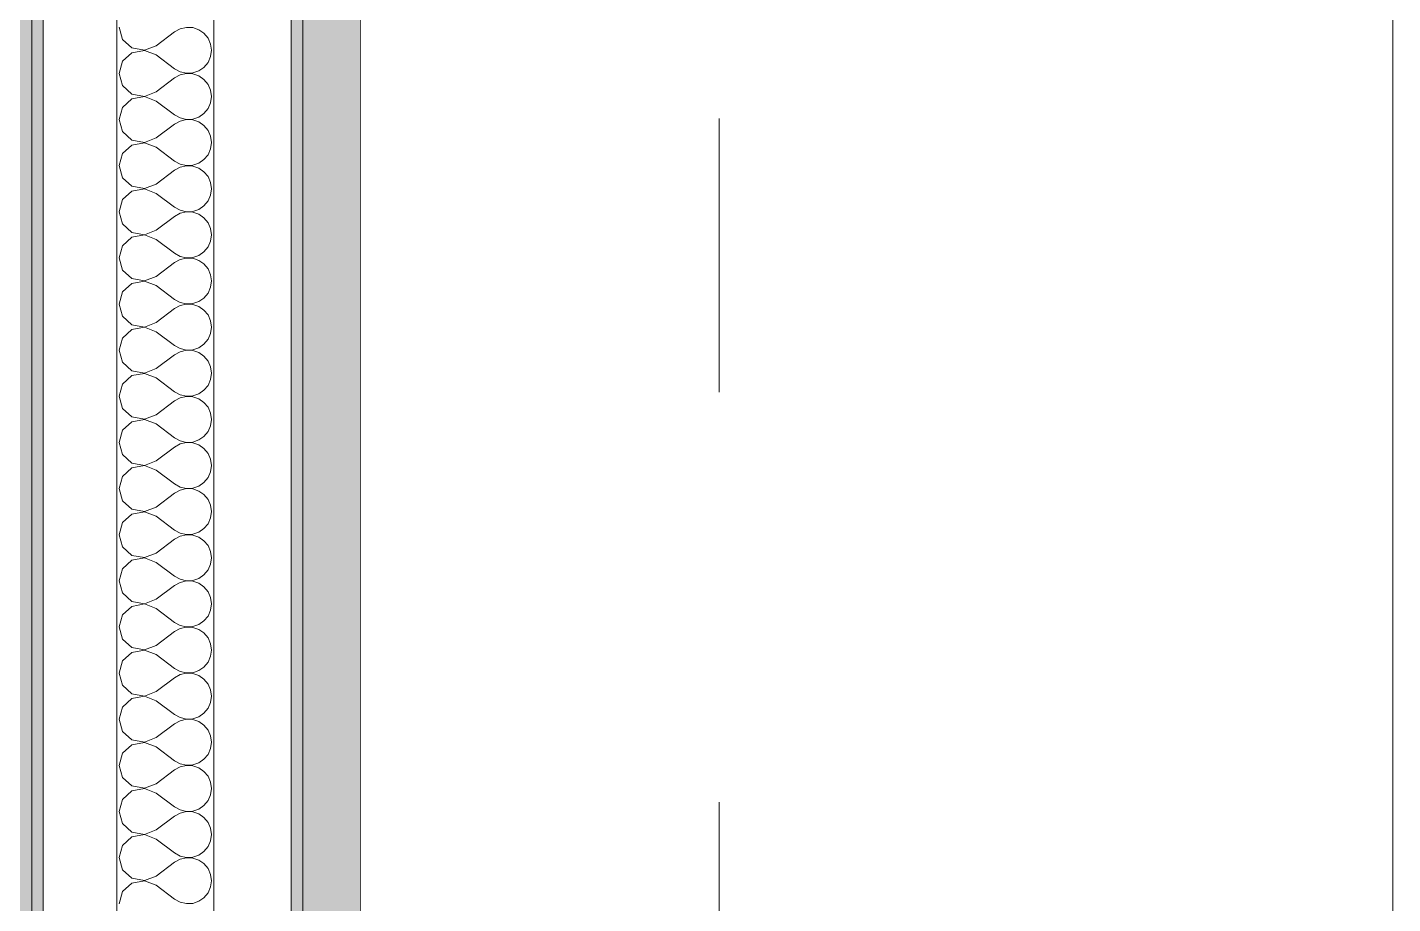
# Model space of a CAD drawing. Header units: millimetres. Extents: x -48147 to 1436659, y -488302 to 18123.
# Drawn here: x 1419576 to 1419928.4, y -477964.9 to -477738.8 of the extents above; entities that cross this region are included whole.
import ezdxf
from ezdxf.enums import TextEntityAlignment as Align

# ---------------------------------------------------------------- set-up
doc = ezdxf.new("R2010")
doc.units = ezdxf.units.MM
doc.header["$MEASUREMENT"] = 0
doc.linetypes.add('Double Dashed', pattern=[546.805537, 264.583325, -105.833328, 70.555556, -105.833328])
doc.linetypes.add('Wipeout_Contour', pattern=[1000, 0, -1000])
for name, color, linetype in [('A-25-M_Wall_Int', 7, 'Continuous'), ('New_A-15-MG_Structural_Grid_Phase_2', 7, 'Continuous'), ('New_A-25-M_Wall_Int', 7, 'Continuous')]:
    doc.layers.add(name, color=color, linetype=linetype)
doc.layers.add('A-25-M_Wall_Int_Pen_No__87', color=8, linetype='Continuous', lineweight=20)
doc.layers.add('New_A-25-M_Wall_Int_Pen_No__1', color=7, linetype='Continuous', lineweight=13)
doc.layers.add('New_A-15-MG_Structural_Grid_Phase_2_Pen_No__222', color=7, linetype='Continuous', lineweight=13, true_color=0x65af33)
doc.layers.add('New_A-25-M_Wall_Int_Pen_No__107', color=7, linetype='Continuous', lineweight=15, true_color=0xa6a6a6)
doc.styles.add('GENERATED_STYLE_2', font='')
doc.styles.get('GENERATED_STYLE_2').set_extended_font_data('Swis721 BT')

# ---------------------------------------------------------------- blocks, each defined once
blk = doc.blocks.new('*X360', base_point=(1424163.9, -483032.8))
at = {"layer": 'New_A-25-M_Wall_Int_Pen_No__107', "linetype": 'Continuous'}
for p, q in [((1419599.71, -477738.75), (1419600.6, -477741.88)), ((1419615.44, -477739.15), (1419614, -477739.94)), ((1419617.04, -477738.77), (1419615.44, -477739.15)), ((1419618.68, -477738.85), (1419617.04, -477738.77)), ((1419620.23, -477739.38), (1419618.68, -477738.85)), ((1419600.6, -477741.88), (1419603, -477744.07)), ((1419609.24, -477743.51), (1419614, -477739.94)), ((1419621.59, -477740.31), (1419620.23, -477739.38)), ((1419622.63, -477741.57), (1419621.59, -477740.31)), ((1419623.3, -477743.08), (1419622.63, -477741.57)), ((1419603, -477745.33), (1419600.6, -477747.52)), ((1419603, -477744.07), (1419606.2, -477744.68)), ((1419606.2, -477744.73), (1419603, -477745.33)), ((1419606.2, -477744.68), (1419609.24, -477743.51)), ((1419609.24, -477745.89), (1419606.2, -477744.73)), ((1419609.24, -477745.89), (1419614, -477749.46)), ((1419623.52, -477744.7), (1419623.3, -477743.08)), ((1419623.3, -477746.33), (1419623.52, -477744.7)), ((1419600.6, -477747.52), (1419599.71, -477750.65)), ((1419614, -477749.46), (1419615.44, -477750.26)), ((1419620.23, -477750.03), (1419621.59, -477749.1)), ((1419621.59, -477749.1), (1419622.63, -477747.83)), ((1419622.63, -477747.83), (1419623.3, -477746.33)), ((1419599.71, -477750.65), (1419600.6, -477753.78)), ((1419609.24, -477755.42), (1419614, -477751.84)), ((1419615.44, -477751.05), (1419614, -477751.84)), ((1419615.44, -477750.26), (1419617.04, -477750.63)), ((1419617.04, -477750.68), (1419615.44, -477751.05)), ((1419617.04, -477750.63), (1419618.68, -477750.55)), ((1419618.68, -477750.76), (1419617.04, -477750.68)), ((1419618.68, -477750.55), (1419620.23, -477750.03)), ((1419620.23, -477751.28), (1419618.68, -477750.76)), ((1419621.59, -477752.21), (1419620.23, -477751.28)), ((1419622.63, -477753.48), (1419621.59, -477752.21)), ((1419600.6, -477753.78), (1419603, -477755.98)), ((1419603, -477755.98), (1419606.2, -477756.58)), ((1419606.2, -477756.63), (1419603, -477757.23)), ((1419606.2, -477756.58), (1419609.24, -477755.42)), ((1419609.24, -477757.8), (1419606.2, -477756.63)), ((1419623.3, -477754.98), (1419622.63, -477753.48)), ((1419623.52, -477756.61), (1419623.3, -477754.98)), ((1419623.3, -477758.23), (1419623.52, -477756.61)), ((1419600.6, -477759.43), (1419599.71, -477762.56)), ((1419603, -477757.23), (1419600.6, -477759.43)), ((1419609.24, -477757.8), (1419614, -477761.37)), ((1419621.59, -477761), (1419622.63, -477759.74)), ((1419622.63, -477759.74), (1419623.3, -477758.23)), ((1419599.71, -477762.56), (1419600.6, -477765.69)), ((1419609.24, -477767.32), (1419614, -477763.75)), ((1419614, -477761.37), (1419615.44, -477762.16)), ((1419615.44, -477762.95), (1419614, -477763.75)), ((1419615.44, -477762.16), (1419617.04, -477762.53)), ((1419617.04, -477762.58), (1419615.44, -477762.95)), ((1419617.04, -477762.53), (1419618.68, -477762.46)), ((1419618.68, -477762.66), (1419617.04, -477762.58)), ((1419618.68, -477762.46), (1419620.23, -477761.93)), ((1419620.23, -477763.19), (1419618.68, -477762.66)), ((1419620.23, -477761.93), (1419621.59, -477761)), ((1419621.59, -477764.12), (1419620.23, -477763.19)), ((1419600.6, -477765.69), (1419603, -477767.88)), ((1419606.2, -477768.49), (1419609.24, -477767.32)), ((1419622.63, -477765.38), (1419621.59, -477764.12)), ((1419623.3, -477766.88), (1419622.63, -477765.38)), ((1419623.52, -477768.51), (1419623.3, -477766.88)), ((1419603, -477769.14), (1419600.6, -477771.33)), ((1419603, -477767.88), (1419606.2, -477768.49)), ((1419606.2, -477768.54), (1419603, -477769.14)), ((1419609.24, -477769.7), (1419606.2, -477768.54)), ((1419609.24, -477769.7), (1419614, -477773.27)), ((1419622.63, -477771.64), (1419623.3, -477770.14)), ((1419623.3, -477770.14), (1419623.52, -477768.51)), ((1419600.6, -477771.33), (1419599.71, -477774.46)), ((1419614, -477773.27), (1419615.44, -477774.07)), ((1419615.44, -477774.07), (1419617.04, -477774.44)), ((1419617.04, -477774.44), (1419618.68, -477774.36)), ((1419618.68, -477774.36), (1419620.23, -477773.84)), ((1419620.23, -477773.84), (1419621.59, -477772.91)), ((1419621.59, -477772.91), (1419622.63, -477771.64)), ((1419599.71, -477774.46), (1419600.6, -477777.59)), ((1419600.6, -477777.59), (1419603, -477779.79)), ((1419609.24, -477779.23), (1419614, -477775.65)), ((1419615.44, -477774.86), (1419614, -477775.65)), ((1419617.04, -477774.49), (1419615.44, -477774.86)), ((1419618.68, -477774.57), (1419617.04, -477774.49)), ((1419620.23, -477775.09), (1419618.68, -477774.57)), ((1419621.59, -477776.02), (1419620.23, -477775.09)), ((1419622.63, -477777.29), (1419621.59, -477776.02)), ((1419623.3, -477778.79), (1419622.63, -477777.29)), ((1419603, -477781.04), (1419600.6, -477783.24)), ((1419603, -477779.79), (1419606.2, -477780.39)), ((1419606.2, -477780.44), (1419603, -477781.04)), ((1419606.2, -477780.39), (1419609.24, -477779.23)), ((1419609.24, -477781.61), (1419606.2, -477780.44)), ((1419623.52, -477780.42), (1419623.3, -477778.79)), ((1419623.3, -477782.04), (1419623.52, -477780.42)), ((1419600.6, -477783.24), (1419599.71, -477786.37)), ((1419609.24, -477781.61), (1419614, -477785.18)), ((1419620.23, -477785.74), (1419621.59, -477784.81)), ((1419621.59, -477784.81), (1419622.63, -477783.55)), ((1419622.63, -477783.55), (1419623.3, -477782.04)), ((1419599.71, -477786.37), (1419600.6, -477789.5)), ((1419609.24, -477791.13), (1419614, -477787.56)), ((1419614, -477785.18), (1419615.44, -477785.97)), ((1419615.44, -477786.76), (1419614, -477787.56)), ((1419615.44, -477785.97), (1419617.04, -477786.34)), ((1419617.04, -477786.39), (1419615.44, -477786.76)), ((1419617.04, -477786.34), (1419618.68, -477786.26)), ((1419618.68, -477786.47), (1419617.04, -477786.39)), ((1419618.68, -477786.26), (1419620.23, -477785.74)), ((1419620.23, -477787), (1419618.68, -477786.47)), ((1419621.59, -477787.93), (1419620.23, -477787)), ((1419622.63, -477789.19), (1419621.59, -477787.93)), ((1419600.6, -477789.5), (1419603, -477791.69)), ((1419603, -477791.69), (1419606.2, -477792.3)), ((1419606.2, -477792.3), (1419609.24, -477791.13)), ((1419623.3, -477790.69), (1419622.63, -477789.19)), ((1419623.52, -477792.32), (1419623.3, -477790.69)), ((1419600.6, -477795.14), (1419599.71, -477798.27)), ((1419603, -477792.95), (1419600.6, -477795.14)), ((1419606.2, -477792.34), (1419603, -477792.95)), ((1419609.24, -477793.51), (1419606.2, -477792.34)), ((1419609.24, -477793.51), (1419614, -477797.08)), ((1419621.59, -477796.71), (1419622.63, -477795.45)), ((1419622.63, -477795.45), (1419623.3, -477793.95)), ((1419623.3, -477793.95), (1419623.52, -477792.32)), ((1419599.71, -477798.27), (1419600.6, -477801.4)), ((1419614, -477797.08), (1419615.44, -477797.88)), ((1419615.44, -477798.67), (1419614, -477799.46)), ((1419615.44, -477797.88), (1419617.04, -477798.25)), ((1419617.04, -477798.3), (1419615.44, -477798.67)), ((1419617.04, -477798.25), (1419618.68, -477798.17)), ((1419618.68, -477798.38), (1419617.04, -477798.3)), ((1419618.68, -477798.17), (1419620.23, -477797.64)), ((1419620.23, -477798.9), (1419618.68, -477798.38)), ((1419620.23, -477797.64), (1419621.59, -477796.71)), ((1419621.59, -477799.83), (1419620.23, -477798.9)), ((1419600.6, -477801.4), (1419603, -477803.6)), ((1419609.24, -477803.04), (1419614, -477799.46)), ((1419622.63, -477801.1), (1419621.59, -477799.83)), ((1419623.3, -477802.6), (1419622.63, -477801.1)), ((1419603, -477804.85), (1419600.6, -477807.05)), ((1419603, -477803.6), (1419606.2, -477804.2)), ((1419606.2, -477804.25), (1419603, -477804.85)), ((1419606.2, -477804.2), (1419609.24, -477803.04)), ((1419609.24, -477805.42), (1419606.2, -477804.25)), ((1419609.24, -477805.42), (1419614, -477808.99)), ((1419622.63, -477807.35), (1419623.3, -477805.85)), ((1419623.52, -477804.23), (1419623.3, -477802.6)), ((1419623.3, -477805.85), (1419623.52, -477804.23)), ((1419600.6, -477807.05), (1419599.71, -477810.18)), ((1419614, -477808.99), (1419615.44, -477809.78)), ((1419618.68, -477810.07), (1419620.23, -477809.55)), ((1419620.23, -477809.55), (1419621.59, -477808.62)), ((1419621.59, -477808.62), (1419622.63, -477807.35)), ((1419599.71, -477810.18), (1419600.6, -477813.31)), ((1419609.24, -477814.94), (1419614, -477811.37)), ((1419615.44, -477810.57), (1419614, -477811.37)), ((1419615.44, -477809.78), (1419617.04, -477810.15)), ((1419617.04, -477810.2), (1419615.44, -477810.57)), ((1419617.04, -477810.15), (1419618.68, -477810.07)), ((1419618.68, -477810.28), (1419617.04, -477810.2)), ((1419620.23, -477810.81), (1419618.68, -477810.28)), ((1419621.59, -477811.74), (1419620.23, -477810.81)), ((1419622.63, -477813), (1419621.59, -477811.74)), ((1419623.3, -477814.5), (1419622.63, -477813)), ((1419600.6, -477813.31), (1419603, -477815.5)), ((1419603, -477815.5), (1419606.2, -477816.11)), ((1419606.2, -477816.15), (1419603, -477816.76)), ((1419606.2, -477816.11), (1419609.24, -477814.94)), ((1419609.24, -477817.32), (1419606.2, -477816.15)), ((1419623.52, -477816.13), (1419623.3, -477814.5)), ((1419623.3, -477817.76), (1419623.52, -477816.13)), ((1419600.6, -477818.95), (1419599.71, -477822.08)), ((1419603, -477816.76), (1419600.6, -477818.95)), ((1419609.24, -477817.32), (1419614, -477820.89)), ((1419621.59, -477820.52), (1419622.63, -477819.26)), ((1419622.63, -477819.26), (1419623.3, -477817.76)), ((1419599.71, -477822.08), (1419600.6, -477825.21)), ((1419609.24, -477826.84), (1419614, -477823.27)), ((1419614, -477820.89), (1419615.44, -477821.69)), ((1419615.44, -477822.48), (1419614, -477823.27)), ((1419615.44, -477821.69), (1419617.04, -477822.06)), ((1419617.04, -477822.11), (1419615.44, -477822.48)), ((1419617.04, -477822.06), (1419618.68, -477821.98)), ((1419618.68, -477822.19), (1419617.04, -477822.11)), ((1419618.68, -477821.98), (1419620.23, -477821.45)), ((1419620.23, -477822.71), (1419618.68, -477822.19)), ((1419620.23, -477821.45), (1419621.59, -477820.52)), ((1419621.59, -477823.64), (1419620.23, -477822.71)), ((1419622.63, -477824.91), (1419621.59, -477823.64)), ((1419600.6, -477825.21), (1419603, -477827.41)), ((1419606.2, -477828.01), (1419609.24, -477826.84)), ((1419623.3, -477826.41), (1419622.63, -477824.91)), ((1419623.52, -477828.04), (1419623.3, -477826.41)), ((1419603, -477828.66), (1419600.6, -477830.86)), ((1419603, -477827.41), (1419606.2, -477828.01)), ((1419606.2, -477828.06), (1419603, -477828.66)), ((1419609.24, -477829.23), (1419606.2, -477828.06)), ((1419609.24, -477829.23), (1419614, -477832.8)), ((1419622.63, -477831.16), (1419623.3, -477829.66)), ((1419623.3, -477829.66), (1419623.52, -477828.04)), ((1419600.6, -477830.86), (1419599.71, -477833.99)), ((1419599.71, -477833.99), (1419600.6, -477837.12)), ((1419614, -477832.8), (1419615.44, -477833.59)), ((1419615.44, -477833.59), (1419617.04, -477833.96)), ((1419617.04, -477834.01), (1419615.44, -477834.38)), ((1419617.04, -477833.96), (1419618.68, -477833.88)), ((1419618.68, -477834.09), (1419617.04, -477834.01)), ((1419618.68, -477833.88), (1419620.23, -477833.36)), ((1419620.23, -477834.62), (1419618.68, -477834.09)), ((1419620.23, -477833.36), (1419621.59, -477832.43)), ((1419621.59, -477832.43), (1419622.63, -477831.16)), ((1419600.6, -477837.12), (1419603, -477839.31)), ((1419609.24, -477838.75), (1419614, -477835.18)), ((1419615.44, -477834.38), (1419614, -477835.18)), ((1419621.59, -477835.55), (1419620.23, -477834.62)), ((1419622.63, -477836.81), (1419621.59, -477835.55)), ((1419623.3, -477838.31), (1419622.63, -477836.81)), ((1419603, -477840.57), (1419600.6, -477842.76)), ((1419603, -477839.31), (1419606.2, -477839.92)), ((1419606.2, -477839.96), (1419603, -477840.57)), ((1419606.2, -477839.92), (1419609.24, -477838.75)), ((1419609.24, -477841.13), (1419606.2, -477839.96)), ((1419609.24, -477841.13), (1419614, -477844.7)), ((1419623.52, -477839.94), (1419623.3, -477838.31)), ((1419623.3, -477841.57), (1419623.52, -477839.94)), ((1419600.6, -477842.76), (1419599.71, -477845.89)), ((1419614, -477844.7), (1419615.44, -477845.5)), ((1419620.23, -477845.26), (1419621.59, -477844.33)), ((1419621.59, -477844.33), (1419622.63, -477843.07)), ((1419622.63, -477843.07), (1419623.3, -477841.57)), ((1419599.71, -477845.89), (1419600.6, -477849.02)), ((1419609.24, -477850.65), (1419614, -477847.08)), ((1419615.44, -477846.29), (1419614, -477847.08)), ((1419615.44, -477845.5), (1419617.04, -477845.87)), ((1419617.04, -477845.92), (1419615.44, -477846.29)), ((1419617.04, -477845.87), (1419618.68, -477845.79)), ((1419618.68, -477846), (1419617.04, -477845.92)), ((1419618.68, -477845.79), (1419620.23, -477845.26)), ((1419620.23, -477846.52), (1419618.68, -477846)), ((1419621.59, -477847.45), (1419620.23, -477846.52)), ((1419622.63, -477848.72), (1419621.59, -477847.45)), ((1419600.6, -477849.02), (1419603, -477851.22)), ((1419603, -477851.22), (1419606.2, -477851.82)), ((1419606.2, -477851.87), (1419603, -477852.47)), ((1419606.2, -477851.82), (1419609.24, -477850.65)), ((1419609.24, -477853.04), (1419606.2, -477851.87)), ((1419623.3, -477850.22), (1419622.63, -477848.72)), ((1419623.52, -477851.84), (1419623.3, -477850.22)), ((1419623.3, -477853.47), (1419623.52, -477851.84)), ((1419600.6, -477854.67), (1419599.71, -477857.8)), ((1419603, -477852.47), (1419600.6, -477854.67)), ((1419609.24, -477853.04), (1419614, -477856.61)), ((1419621.59, -477856.24), (1419622.63, -477854.97)), ((1419622.63, -477854.97), (1419623.3, -477853.47)), ((1419599.71, -477857.8), (1419600.6, -477860.93)), ((1419614, -477856.61), (1419615.44, -477857.4)), ((1419615.44, -477858.19), (1419614, -477858.99)), ((1419615.44, -477857.4), (1419617.04, -477857.77)), ((1419617.04, -477857.82), (1419615.44, -477858.19)), ((1419617.04, -477857.77), (1419618.68, -477857.69)), ((1419618.68, -477857.9), (1419617.04, -477857.82)), ((1419618.68, -477857.69), (1419620.23, -477857.17)), ((1419620.23, -477858.43), (1419618.68, -477857.9)), ((1419620.23, -477857.17), (1419621.59, -477856.24)), ((1419621.59, -477859.36), (1419620.23, -477858.43)), ((1419600.6, -477860.93), (1419603, -477863.12)), ((1419609.24, -477862.56), (1419614, -477858.99)), ((1419622.63, -477860.62), (1419621.59, -477859.36)), ((1419623.3, -477862.12), (1419622.63, -477860.62)), ((1419623.52, -477863.75), (1419623.3, -477862.12)), ((1419603, -477864.38), (1419600.6, -477866.57)), ((1419603, -477863.12), (1419606.2, -477863.73)), ((1419606.2, -477863.77), (1419603, -477864.38)), ((1419606.2, -477863.73), (1419609.24, -477862.56)), ((1419609.24, -477864.94), (1419606.2, -477863.77)), ((1419609.24, -477864.94), (1419614, -477868.51)), ((1419622.63, -477866.88), (1419623.3, -477865.38)), ((1419623.3, -477865.38), (1419623.52, -477863.75)), ((1419600.6, -477866.57), (1419599.71, -477869.7)), ((1419614, -477868.51), (1419615.44, -477869.31)), ((1419615.44, -477869.31), (1419617.04, -477869.68)), ((1419618.68, -477869.6), (1419620.23, -477869.07)), ((1419620.23, -477869.07), (1419621.59, -477868.14)), ((1419621.59, -477868.14), (1419622.63, -477866.88)), ((1419599.71, -477869.7), (1419600.6, -477872.83)), ((1419600.6, -477872.83), (1419603, -477875.03)), ((1419609.24, -477874.46), (1419614, -477870.89)), ((1419615.44, -477870.1), (1419614, -477870.89)), ((1419617.04, -477869.73), (1419615.44, -477870.1)), ((1419617.04, -477869.68), (1419618.68, -477869.6)), ((1419618.68, -477869.81), (1419617.04, -477869.73)), ((1419620.23, -477870.33), (1419618.68, -477869.81)), ((1419621.59, -477871.26), (1419620.23, -477870.33)), ((1419622.63, -477872.52), (1419621.59, -477871.26)), ((1419623.3, -477874.03), (1419622.63, -477872.52)), ((1419603, -477876.28), (1419600.6, -477878.48)), ((1419603, -477875.03), (1419606.2, -477875.63)), ((1419606.2, -477875.68), (1419603, -477876.28)), ((1419606.2, -477875.63), (1419609.24, -477874.46)), ((1419609.24, -477876.84), (1419606.2, -477875.68)), ((1419623.52, -477875.65), (1419623.3, -477874.03)), ((1419623.3, -477877.28), (1419623.52, -477875.65)), ((1419600.6, -477878.48), (1419599.71, -477881.61)), ((1419609.24, -477876.84), (1419614, -477880.42)), ((1419620.23, -477880.98), (1419621.59, -477880.05)), ((1419621.59, -477880.05), (1419622.63, -477878.78)), ((1419622.63, -477878.78), (1419623.3, -477877.28)), ((1419599.71, -477881.61), (1419600.6, -477884.74)), ((1419609.24, -477886.37), (1419614, -477882.8)), ((1419614, -477880.42), (1419615.44, -477881.21)), ((1419615.44, -477882), (1419614, -477882.8)), ((1419615.44, -477881.21), (1419617.04, -477881.58)), ((1419617.04, -477881.63), (1419615.44, -477882)), ((1419617.04, -477881.58), (1419618.68, -477881.5)), ((1419618.68, -477881.71), (1419617.04, -477881.63)), ((1419618.68, -477881.5), (1419620.23, -477880.98)), ((1419620.23, -477882.23), (1419618.68, -477881.71)), ((1419621.59, -477883.16), (1419620.23, -477882.23)), ((1419622.63, -477884.43), (1419621.59, -477883.16)), ((1419600.6, -477884.74), (1419603, -477886.93)), ((1419603, -477886.93), (1419606.2, -477887.53)), ((1419606.2, -477887.53), (1419609.24, -477886.37)), ((1419623.3, -477885.93), (1419622.63, -477884.43)), ((1419623.52, -477887.56), (1419623.3, -477885.93)), ((1419600.6, -477890.38), (1419599.71, -477893.51)), ((1419603, -477888.19), (1419600.6, -477890.38)), ((1419606.2, -477887.58), (1419603, -477888.19)), ((1419609.24, -477888.75), (1419606.2, -477887.58)), ((1419609.24, -477888.75), (1419614, -477892.32)), ((1419621.59, -477891.95), (1419622.63, -477890.69)), ((1419622.63, -477890.69), (1419623.3, -477889.19)), ((1419623.3, -477889.19), (1419623.52, -477887.56)), ((1419599.71, -477893.51), (1419600.6, -477896.64)), ((1419614, -477892.32), (1419615.44, -477893.12)), ((1419615.44, -477893.91), (1419614, -477894.7)), ((1419615.44, -477893.12), (1419617.04, -477893.49)), ((1419617.04, -477893.54), (1419615.44, -477893.91)), ((1419617.04, -477893.49), (1419618.68, -477893.41)), ((1419618.68, -477893.61), (1419617.04, -477893.54)), ((1419618.68, -477893.41), (1419620.23, -477892.88)), ((1419620.23, -477894.14), (1419618.68, -477893.61)), ((1419620.23, -477892.88), (1419621.59, -477891.95)), ((1419621.59, -477895.07), (1419620.23, -477894.14)), ((1419600.6, -477896.64), (1419603, -477898.84)), ((1419609.24, -477898.27), (1419614, -477894.7)), ((1419622.63, -477896.33), (1419621.59, -477895.07)), ((1419623.3, -477897.84), (1419622.63, -477896.33)), ((1419603, -477900.09), (1419600.6, -477902.29)), ((1419603, -477898.84), (1419606.2, -477899.44)), ((1419606.2, -477899.49), (1419603, -477900.09)), ((1419606.2, -477899.44), (1419609.24, -477898.27)), ((1419609.24, -477900.65), (1419606.2, -477899.49)), ((1419609.24, -477900.65), (1419614, -477904.23)), ((1419622.63, -477902.59), (1419623.3, -477901.09)), ((1419623.52, -477899.46), (1419623.3, -477897.84)), ((1419623.3, -477901.09), (1419623.52, -477899.46)), ((1419600.6, -477902.29), (1419599.71, -477905.42)), ((1419614, -477904.23), (1419615.44, -477905.02)), ((1419618.68, -477905.31), (1419620.23, -477904.79)), ((1419620.23, -477904.79), (1419621.59, -477903.86)), ((1419621.59, -477903.86), (1419622.63, -477902.59)), ((1419599.71, -477905.42), (1419600.6, -477908.55)), ((1419609.24, -477910.18), (1419614, -477906.61)), ((1419615.44, -477905.81), (1419614, -477906.61)), ((1419615.44, -477905.02), (1419617.04, -477905.39)), ((1419617.04, -477905.44), (1419615.44, -477905.81)), ((1419617.04, -477905.39), (1419618.68, -477905.31)), ((1419618.68, -477905.52), (1419617.04, -477905.44)), ((1419620.23, -477906.04), (1419618.68, -477905.52)), ((1419621.59, -477906.97), (1419620.23, -477906.04)), ((1419622.63, -477908.24), (1419621.59, -477906.97)), ((1419623.3, -477909.74), (1419622.63, -477908.24)), ((1419600.6, -477908.55), (1419603, -477910.74)), ((1419603, -477910.74), (1419606.2, -477911.34)), ((1419606.2, -477911.39), (1419603, -477912)), ((1419606.2, -477911.34), (1419609.24, -477910.18)), ((1419609.24, -477912.56), (1419606.2, -477911.39)), ((1419623.52, -477911.37), (1419623.3, -477909.74)), ((1419623.3, -477912.99), (1419623.52, -477911.37)), ((1419600.6, -477914.19), (1419599.71, -477917.32)), ((1419603, -477912), (1419600.6, -477914.19)), ((1419609.24, -477912.56), (1419614, -477916.13)), ((1419621.59, -477915.76), (1419622.63, -477914.5)), ((1419622.63, -477914.5), (1419623.3, -477912.99)), ((1419599.71, -477917.32), (1419600.6, -477920.45)), ((1419609.24, -477922.08), (1419614, -477918.51)), ((1419614, -477916.13), (1419615.44, -477916.92)), ((1419615.44, -477917.72), (1419614, -477918.51)), ((1419615.44, -477916.92), (1419617.04, -477917.3)), ((1419617.04, -477917.34), (1419615.44, -477917.72)), ((1419617.04, -477917.3), (1419618.68, -477917.22)), ((1419618.68, -477917.42), (1419617.04, -477917.34)), ((1419618.68, -477917.22), (1419620.23, -477916.69)), ((1419620.23, -477917.95), (1419618.68, -477917.42)), ((1419620.23, -477916.69), (1419621.59, -477915.76)), ((1419621.59, -477918.88), (1419620.23, -477917.95)), ((1419622.63, -477920.14), (1419621.59, -477918.88)), ((1419600.6, -477920.45), (1419603, -477922.64)), ((1419606.2, -477923.25), (1419609.24, -477922.08)), ((1419623.3, -477921.65), (1419622.63, -477920.14)), ((1419623.52, -477923.27), (1419623.3, -477921.65)), ((1419603, -477923.9), (1419600.6, -477926.1)), ((1419603, -477922.64), (1419606.2, -477923.25)), ((1419606.2, -477923.3), (1419603, -477923.9)), ((1419609.24, -477924.46), (1419606.2, -477923.3)), ((1419609.24, -477924.46), (1419614, -477928.04)), ((1419622.63, -477926.4), (1419623.3, -477924.9)), ((1419623.3, -477924.9), (1419623.52, -477923.27)), ((1419600.6, -477926.1), (1419599.71, -477929.23)), ((1419599.71, -477929.23), (1419600.6, -477932.35)), ((1419614, -477928.04), (1419615.44, -477928.83)), ((1419615.44, -477928.83), (1419617.04, -477929.2)), ((1419617.04, -477929.25), (1419615.44, -477929.62)), ((1419617.04, -477929.2), (1419618.68, -477929.12)), ((1419618.68, -477929.33), (1419617.04, -477929.25)), ((1419618.68, -477929.12), (1419620.23, -477928.6)), ((1419620.23, -477929.85), (1419618.68, -477929.33)), ((1419620.23, -477928.6), (1419621.59, -477927.67)), ((1419621.59, -477927.67), (1419622.63, -477926.4)), ((1419600.6, -477932.35), (1419603, -477934.55)), ((1419609.24, -477933.99), (1419614, -477930.42)), ((1419615.44, -477929.62), (1419614, -477930.42)), ((1419621.59, -477930.78), (1419620.23, -477929.85)), ((1419622.63, -477932.05), (1419621.59, -477930.78)), ((1419623.3, -477933.55), (1419622.63, -477932.05)), ((1419603, -477935.81), (1419600.6, -477938)), ((1419603, -477934.55), (1419606.2, -477935.15)), ((1419606.2, -477935.2), (1419603, -477935.81)), ((1419606.2, -477935.15), (1419609.24, -477933.99)), ((1419609.24, -477936.37), (1419606.2, -477935.2)), ((1419609.24, -477936.37), (1419614, -477939.94)), ((1419623.52, -477935.18), (1419623.3, -477933.55)), ((1419623.3, -477936.8), (1419623.52, -477935.18)), ((1419600.6, -477938), (1419599.71, -477941.13)), ((1419614, -477939.94), (1419615.44, -477940.73)), ((1419620.23, -477940.5), (1419621.59, -477939.57)), ((1419621.59, -477939.57), (1419622.63, -477938.31)), ((1419622.63, -477938.31), (1419623.3, -477936.8)), ((1419599.71, -477941.13), (1419600.6, -477944.26)), ((1419609.24, -477945.89), (1419614, -477942.32)), ((1419615.44, -477941.53), (1419614, -477942.32)), ((1419615.44, -477940.73), (1419617.04, -477941.11)), ((1419617.04, -477941.15), (1419615.44, -477941.53)), ((1419617.04, -477941.11), (1419618.68, -477941.03)), ((1419618.68, -477941.23), (1419617.04, -477941.15)), ((1419618.68, -477941.03), (1419620.23, -477940.5)), ((1419620.23, -477941.76), (1419618.68, -477941.23)), ((1419621.59, -477942.69), (1419620.23, -477941.76)), ((1419622.63, -477943.95), (1419621.59, -477942.69)), ((1419600.6, -477944.26), (1419603, -477946.45)), ((1419603, -477946.45), (1419606.2, -477947.06)), ((1419606.2, -477947.06), (1419609.24, -477945.89)), ((1419623.3, -477945.46), (1419622.63, -477943.95)), ((1419623.52, -477947.08), (1419623.3, -477945.46)), ((1419623.3, -477948.71), (1419623.52, -477947.08)), ((1419600.6, -477949.91), (1419599.71, -477953.04)), ((1419603, -477947.71), (1419600.6, -477949.91)), ((1419606.2, -477947.11), (1419603, -477947.71)), ((1419609.24, -477948.27), (1419606.2, -477947.11)), ((1419609.24, -477948.27), (1419614, -477951.84)), ((1419621.59, -477951.48), (1419622.63, -477950.21)), ((1419622.63, -477950.21), (1419623.3, -477948.71)), ((1419599.71, -477953.04), (1419600.6, -477956.16)), ((1419614, -477951.84), (1419615.44, -477952.64)), ((1419615.44, -477953.43), (1419614, -477954.23)), ((1419615.44, -477952.64), (1419617.04, -477953.01)), ((1419617.04, -477953.06), (1419615.44, -477953.43)), ((1419617.04, -477953.01), (1419618.68, -477952.93)), ((1419618.68, -477953.14), (1419617.04, -477953.06)), ((1419618.68, -477952.93), (1419620.23, -477952.41)), ((1419620.23, -477953.66), (1419618.68, -477953.14)), ((1419620.23, -477952.41), (1419621.59, -477951.48)), ((1419621.59, -477954.59), (1419620.23, -477953.66)), ((1419600.6, -477956.16), (1419603, -477958.36)), ((1419609.24, -477957.8), (1419614, -477954.23)), ((1419622.63, -477955.86), (1419621.59, -477954.59)), ((1419623.3, -477957.36), (1419622.63, -477955.86)), ((1419623.52, -477958.99), (1419623.3, -477957.36)), ((1419603, -477959.62), (1419600.6, -477961.81)), ((1419603, -477958.36), (1419606.2, -477958.96)), ((1419606.2, -477959.01), (1419603, -477959.62)), ((1419606.2, -477958.96), (1419609.24, -477957.8)), ((1419609.24, -477960.18), (1419606.2, -477959.01)), ((1419609.24, -477960.18), (1419614, -477963.75)), ((1419622.63, -477962.12), (1419623.3, -477960.61)), ((1419623.3, -477960.61), (1419623.52, -477958.99)), ((1419600.6, -477961.81), (1419599.71, -477964.94)), ((1419614, -477963.75), (1419615.44, -477964.54)), ((1419615.44, -477964.54), (1419617.04, -477964.92)), ((1419618.68, -477964.84), (1419620.23, -477964.31)), ((1419620.23, -477964.31), (1419621.59, -477963.38)), ((1419621.59, -477963.38), (1419622.63, -477962.12)), ((1419617.04, -477964.92), (1419618.68, -477964.84))]:
    blk.add_line(p, q, dxfattribs=at)
blk = doc.blocks.new('Section Elem_332_2', base_point=(1424163.9, -483032.8))
at = {"layer": 'New_A-25-M_Wall_Int_Pen_No__107', "linetype": 'Continuous'}
for points in [[(1419562.12, -475382.8), (1419562.12, -478982.8), (1419577.12, -478982.8), (1419577.12, -475382.8)], [(1419647.12, -478982.8), (1419662.12, -478982.8), (1419662.12, -475382.8), (1419647.12, -475382.8)]]:
    blk.add_hatch(color=256, dxfattribs=at).paths.add_polyline_path(points)
at = {"layer": 'New_A-25-M_Wall_Int_Pen_No__107', "linetype": 'Continuous', "lineweight": 0, "true_color": 0x535353}
blk.add_hatch(color=251, dxfattribs=at).paths.add_polyline_path([(1419644.12, -478982.8), (1419647.12, -478982.8), (1419647.12, -475382.8), (1419644.12, -475382.8)])
at = {"layer": 'New_A-25-M_Wall_Int_Pen_No__1', "linetype": 'Continuous'}
for p, q in [((1419577.12, -475382.8), (1419577.12, -478982.8)), ((1419647.12, -475382.8), (1419647.12, -478982.8)), ((1419662.12, -476007.8), (1419662.12, -478982.8))]:
    blk.add_line(p, q, dxfattribs=at)
at = {"color": 254, "linetype": 'Wipeout_Contour', "lineweight": 0, "ltscale": 5990749.355573635}
blk.add_wipeout([(1419624.12, -478982.8), (1419644.12, -478982.8), (1419644.12, -475382.8), (1419624.12, -475382.8)], dxfattribs=at).dxf.layer = 'New_A-25-M_Wall_Int'
at = {"layer": 'New_A-25-M_Wall_Int_Pen_No__1', "linetype": 'Continuous'}
blk.add_line((1419644.12, -475382.8), (1419644.12, -478982.8), dxfattribs=at)
at = {"color": 254, "linetype": 'Wipeout_Contour', "lineweight": 0, "ltscale": 5990664.046063169}
blk.add_wipeout([(1419599.12, -478982.8), (1419624.12, -478982.8), (1419624.12, -475382.8), (1419599.12, -475382.8)], dxfattribs=at).dxf.layer = 'New_A-25-M_Wall_Int'
at = {"layer": 'New_A-25-M_Wall_Int_Pen_No__1', "linetype": 'Continuous'}
blk.add_line((1419624.12, -475382.8), (1419624.12, -478982.8), dxfattribs=at)
at = {"layer": 'New_A-25-M_Wall_Int'}
blk.add_blockref('*X360', (1424163.9, -483032.8), dxfattribs=at)
at = {"color": 254, "linetype": 'Wipeout_Contour', "lineweight": 0, "ltscale": 5990580.632433724}
blk.add_wipeout([(1419580.12, -478982.8), (1419599.12, -478982.8), (1419599.12, -475382.8), (1419580.12, -475382.8)], dxfattribs=at).dxf.layer = 'New_A-25-M_Wall_Int'
at = {"layer": 'New_A-25-M_Wall_Int_Pen_No__107', "linetype": 'Continuous', "lineweight": 0, "true_color": 0x535353}
blk.add_hatch(color=251, dxfattribs=at).paths.add_polyline_path([(1419577.12, -478982.8), (1419580.12, -478982.8), (1419580.12, -475382.8), (1419577.12, -475382.8)])
at = {"layer": 'New_A-25-M_Wall_Int_Pen_No__1', "linetype": 'Continuous'}
for p, q in [((1419580.12, -475382.8), (1419580.12, -478982.8)), ((1419599.12, -475382.8), (1419599.12, -478982.8))]:
    blk.add_line(p, q, dxfattribs=at)
blk = doc.blocks.new('Section Elem_406_2', base_point=(1424163.9, -483032.8))
at = {"color": 254, "linetype": 'Wipeout_Contour', "lineweight": 0, "ltscale": 5992233.927010693}
blk.add_wipeout([(1419928.44, -476007.8), (1419913.44, -476007.8), (1419913.44, -478982.8), (1419928.44, -478982.8)], dxfattribs=at).dxf.layer = 'A-25-M_Wall_Int'
at = {"layer": 'A-25-M_Wall_Int_Pen_No__87', "linetype": 'Continuous'}
blk.add_line((1419928.44, -476007.8), (1419928.44, -478982.8), dxfattribs=at)
blk = doc.blocks.new('Section Elem_407_2', base_point=(1424163.9, -483032.8))
at = {"color": 254, "linetype": 'Wipeout_Contour', "lineweight": 0, "ltscale": 5991729.077195933}
blk.add_wipeout([(1419662.12, -476007.8), (1419662.12, -478982.8), (1419913.44, -478982.8), (1419913.44, -476007.8)], dxfattribs=at).dxf.layer = 'A-25-M_Wall_Int'
blk = doc.blocks.new('Standard grid marker[3]_2', base_point=(1419754.62, -461628.17))
at = {"layer": 'New_A-15-MG_Structural_Grid_Phase_2_Pen_No__222', "linetype": 'Double Dashed'}
blk.add_line((1419754.62, -462628.17), (1419754.62, -486032.8), dxfattribs=at)
at = {"layer": 'New_A-15-MG_Structural_Grid_Phase_2_Pen_No__222', "style": 'GENERATED_STYLE_2'}
for tag, p in [('AC_MarkerText_1_0', (1419754.62, -461357.58)), ('AC_MarkerText_1_1', (1419754.62, -487262.21))]:
    blk.add_attdef(tag, text='', height=175, rotation=360, dxfattribs=at).set_placement(p, align=Align.MIDDLE_CENTER)

msp = doc.modelspace()

# ---------------------------------------------------------------- block references
at = {"layer": 'A-25-M_Wall_Int'}
msp.add_blockref('Section Elem_406_2', (1424163.9, -483032.8), dxfattribs=at)
at = {"layer": 'New_A-25-M_Wall_Int'}
msp.add_blockref('Section Elem_332_2', (1424163.9, -483032.8), dxfattribs=at)

# ---------------------------------------------------------------- next in the draw order: block references
at = {"layer": 'A-25-M_Wall_Int'}
msp.add_blockref('Section Elem_407_2', (1424163.9, -483032.8), dxfattribs=at)

# ---------------------------------------------------------------- next in the draw order: block references
at = {"layer": 'New_A-15-MG_Structural_Grid_Phase_2', "color": 8, "linetype": 'Continuous', "lineweight": 15}
msp.add_blockref('Standard grid marker[3]_2', (1419754.62, -461628.17), dxfattribs=at)

doc.saveas('drawing.dxf')
